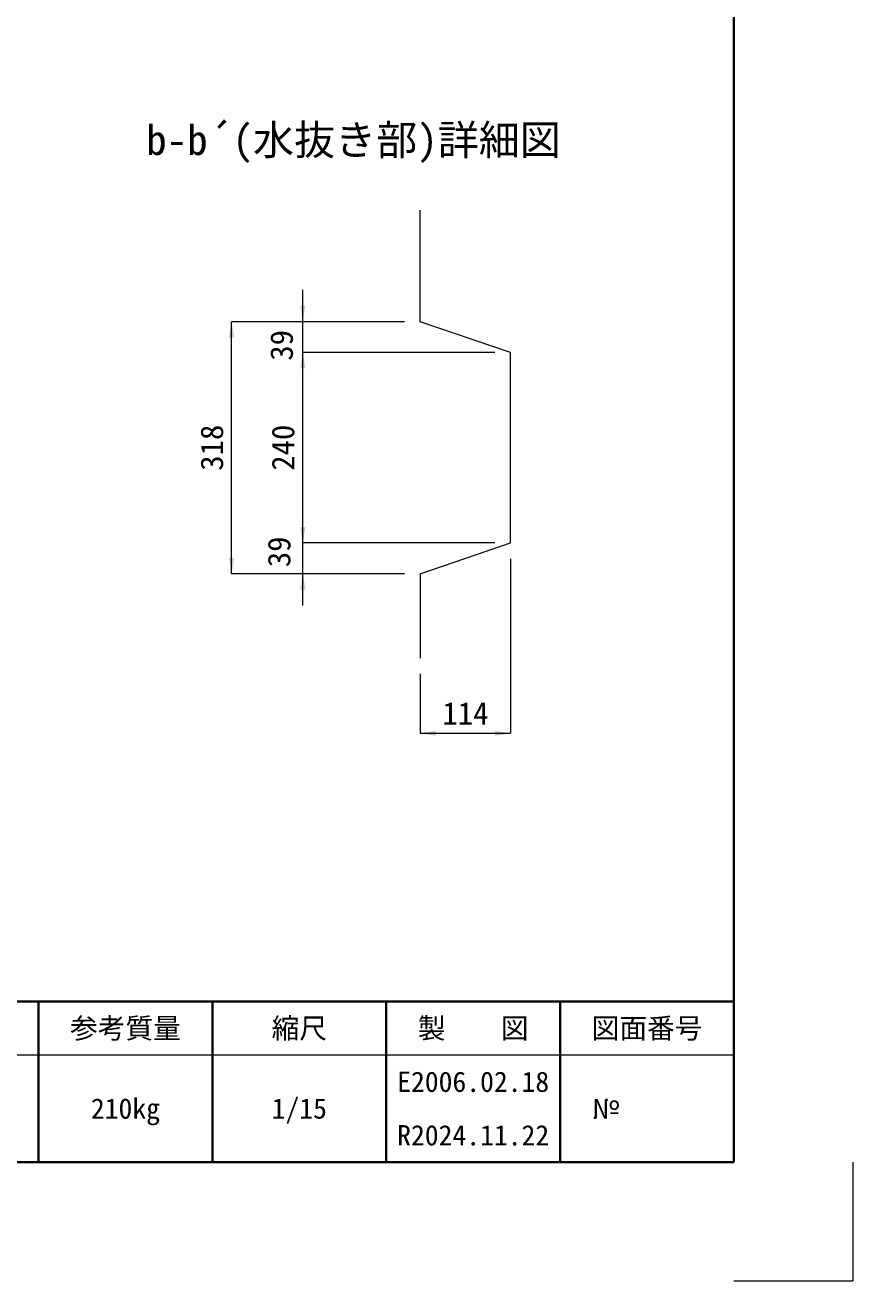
# Model space of a CAD drawing. Units: millimetres at full size. Extents: x 5964 to 125098, y -10801 to 28073.
# Drawn here: x 32554 to 33598, y -5433 to -3849 of the extents above; entities that cross this region are included whole.
import ezdxf
from ezdxf.enums import TextEntityAlignment as Align

# ---------------------------------------------------------------- set-up
doc = ezdxf.new("R2010")
doc.units = ezdxf.units.MM
doc.header["$LTSCALE"] = 19
for name, color, linetype, lineweight in [('0_2', 7, 'Continuous', 20), ('Defpoints_3', 7, 'Continuous', 13), ('図枠', 7, 'Continuous', 5), ('寸法線', 7, 'Continuous', 9), ('本体', 2, 'Continuous', 9)]:
    doc.layers.add(name, color=color, linetype=linetype, lineweight=lineweight)
doc.styles.add('ＭＳ ゴシック', font='')
doc.styles.get('ＭＳ ゴシック').set_extended_font_data('MS Gothic')

# ---------------------------------------------------------------- blocks, each defined once
blk = doc.blocks.new('filled_arrow')
at = {"color": 0, "linetype": 'Continuous', "lineweight": -2}
blk.add_solid([(7.5, 1.25), (0, 0), (7.5, -1.25)], dxfattribs=at)

msp = doc.modelspace()

# ---------------------------------------------------------------- linework, layer by layer
at = {"layer": 'Defpoints_3'}
for p in [(33598.04, -5283.34), (33448.04, -5433.34)]:
    msp.add_line(p, (33598.04, -5433.34), dxfattribs=at)
at = {"layer": '図枠', "lineweight": 40}
for p, q in [((33448.04, -5283.34), (33448.04, -2583.34)), ((29293.04, -5080.84), (33448.04, -5080.84)), ((32570.54, -5283.34), (32570.54, -5080.84)), ((32789.92, -5283.34), (32789.92, -5080.84)), ((33009.29, -5283.34), (33009.29, -5080.84)), ((33228.67, -5283.34), (33228.67, -5080.84)), ((29293.04, -5283.34), (33448.04, -5283.34))]:
    msp.add_line(p, q, dxfattribs=at)
at = {"layer": '図枠', "lineweight": 13}
msp.add_line((33448.04, -5148.34), (31355.54, -5148.34), dxfattribs=at)
at = {"layer": '寸法線'}
for p, q in [((32904.06, -4302.1), (32904.06, -4183.1)), ((32814.22, -4541.1), (32814.22, -4223.1)), ((33032.18, -4223.1), (32814.22, -4223.1)), ((33032.18, -4223.1), (32904.06, -4223.1)), ((32904.06, -4502.1), (32904.06, -4262.1)), ((33146.18, -4262.1), (32904.06, -4262.1)), ((33146.18, -4262.1), (32904.06, -4262.1)), ((32904.06, -4581.1), (32904.06, -4462.1)), ((33146.18, -4502.1), (32904.06, -4502.1)), ((33146.18, -4502.1), (32904.06, -4502.1)), ((33166.18, -4522.1), (33166.18, -4742.4)), ((33032.18, -4541.1), (32814.22, -4541.1)), ((33032.18, -4541.1), (32904.06, -4541.1)), ((33052.18, -4667.5), (33052.18, -4742.4)), ((33052.18, -4742.4), (33166.18, -4742.4))]:
    msp.add_line(p, q, dxfattribs=at)
at = {"layer": '本体', "lineweight": 20}
for p, q in [((33052.18, -4223.1), (33052.18, -4082.29)), ((33166.18, -4262.1), (33052.18, -4223.1)), ((33166.18, -4502.1), (33166.18, -4262.1)), ((33052.18, -4541.1), (33166.18, -4502.1)), ((33052.18, -4541.1), (33052.18, -4647.5))]:
    msp.add_line(p, q, dxfattribs=at)

# ---------------------------------------------------------------- block references
at = {"layer": '寸法線', "xscale": 2.67, "yscale": 2.67}
for p, rotation in [((32904.06, -4223.1), 90), ((32814.22, -4223.1), 270), ((32904.06, -4262.1), 270), ((32904.06, -4262.1), 270), ((32904.06, -4502.1), 90), ((32904.06, -4502.1), 90), ((32814.22, -4541.1), 90), ((32904.06, -4541.1), 270), ((33166.18, -4742.4), 180)]:
    msp.add_blockref('filled_arrow', p, dxfattribs=dict(at, rotation=rotation))
msp.add_blockref('filled_arrow', (33052.18, -4742.4), dxfattribs=at)

# ---------------------------------------------------------------- texts
at = {"layer": '0_2', "style": 'ＭＳ ゴシック'}
msp.add_text('b-b´(水抜き部)詳細図', height=37.98, dxfattribs=at).set_placement((32706.47, -4024.11), align=Align.BOTTOM_LEFT)
at = {"layer": '図枠', "style": 'ＭＳ ゴシック'}
for s, p in [('参考質量', (32680.23, -5114.59)), ('縮尺', (32899.6, -5114.59)), ('製\u3000\u3000図', (33118.98, -5114.59)), ('図面番号', (33338.35, -5114.59)), ('E2006.02.18', (33118.98, -5182.09)), ('210kg', (32680.23, -5215.84)), ('1/15', (32899.6, -5215.84)), ('R2024.11.22', (33118.98, -5249.59))]:
    msp.add_text(s, height=25.63, dxfattribs=at).set_placement(p, align=Align.MIDDLE_CENTER)
msp.add_text('№', height=25.63, dxfattribs=at).set_placement((33268.73, -5215.84), align=Align.MIDDLE_LEFT)
at = {"layer": '寸法線', "style": 'ＭＳ ゴシック'}
for s, p in [('39', (32877.22, -4252.92)), ('318', (32789.22, -4382.1)), ('240', (32879.06, -4382.1)), ('39', (32874.06, -4513.45))]:
    msp.add_text(s, height=28.48, rotation=90, dxfattribs=at).set_placement(p, align=Align.MIDDLE_CENTER)
msp.add_text('114', height=28.48, dxfattribs=at).set_placement((33109.18, -4717.4), align=Align.MIDDLE_CENTER)

doc.saveas('drawing.dxf')
